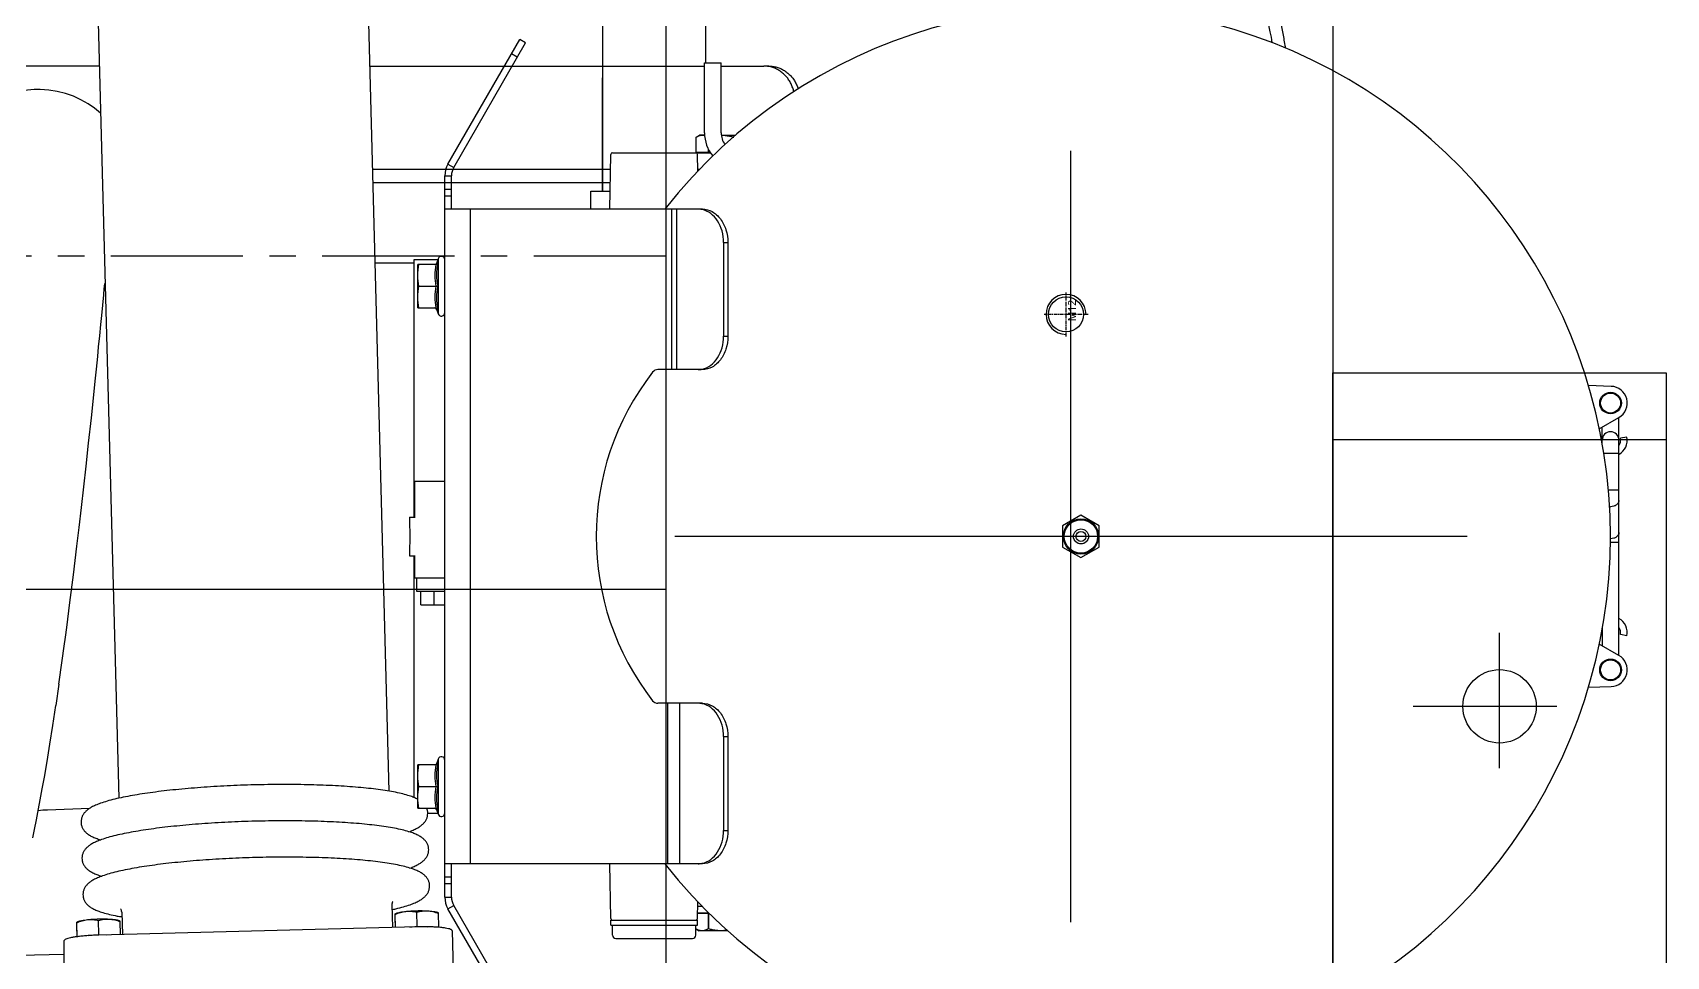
# Model space of a CAD drawing. Header units: millimetres. Extents: x 156850 to 204135, y 56350 to 74150.
# Drawn here: x 175160.2 to 175650, y 61372.1 to 61649 of the extents above; entities that cross this region are included whole.
import ezdxf

# ---------------------------------------------------------------- set-up
doc = ezdxf.new("R2010")
doc.units = ezdxf.units.MM
doc.header["$LTSCALE"] = 150
doc.linetypes.add('X-2F-PLAN$0$CENTER', pattern=[2, 1.25, -0.25, 0.25, -0.25])
doc.layers.add('-----33 Equipment', color=5, linetype='Continuous')
doc.styles.add('X-2F-PLAN$0$ELEC', font='malgun.ttf')

# ---------------------------------------------------------------- blocks, each defined once
blk = doc.blocks.new('X-2F-PLAN$0$screw_m12_l')
at = {"linetype": 'X-2F-PLAN$0$CENTER', "ltscale": 0.006096}
for p, q in [((0, -6.599999999976716), (0, 6.599999999976716)), ((-6.599999999976716, 0), (6.599999999976716, 0))]:
    blk.add_line(p, q, dxfattribs=at)
blk.add_circle((0, 0), 5.25)
blk.add_arc((0, 0), 6, 270, 180)
at = {"style": 'X-2F-PLAN$0$ELEC'}
blk.add_text('M12', height=2.399999999999999, dxfattribs=at).set_placement((-2.040000000037252, -3))
blk = doc.blocks.new('X-2F-PLAN$0$filter_oben')
at = {"color": 0, "linetype": 'Continuous'}
for p, q in [((1860.759052303356, 5650.157674135412), (1873.759052302756, 5650.157674135412)), ((1860.759052302756, 5650.157674135212), (1860.759052302756, 5644.718615456312)), ((1867.259052302756, 5649.888236887312), (1867.259052302756, 5644.718616251712)), ((1873.759052302756, 5644.718616251712), (1873.759052302756, 5650.157674135412)), ((2010.759052303356, 5650.157674135412), (2023.759052302756, 5650.157674135412)), ((2010.759052302756, 5650.157674135212), (2010.759052302756, 5644.718615456312)), ((2017.259052302756, 5649.888236887312), (2017.259052302756, 5644.718616251712)), ((2023.759052302756, 5644.718616251712), (2023.759052302756, 5650.157674135412)), ((1860.430062374356, 5644.591810725412), (1858.991004671556, 5644.068036556212)), ((1875.527099933956, 5644.068036556212), (1858.991004671556, 5644.068036556212)), ((1860.407151369056, 5644.197665987112), (1860.430062374456, 5644.591810725412)), ((1875.527099933956, 5644.068036556212), (1874.088042231056, 5644.591810725412)), ((1874.088042231056, 5644.591810725412), (1874.110953236356, 5644.197665987112)), ((2010.430062374356, 5644.591810725412), (2008.991004671556, 5644.068036556212)), ((2025.527099933956, 5644.068036556212), (2008.991004671556, 5644.068036556212)), ((2010.407151369056, 5644.197665987112), (2010.430062374456, 5644.591810725412)), ((2025.527099933956, 5644.068036556212), (2024.088042231056, 5644.591810725412)), ((2024.088042231056, 5644.591810725412), (2024.110953236356, 5644.197665987112)), ((1793.287909132456, 5619.557674135413), (1830.634696649756, 5641.119851961912)), ((1794.287909132456, 5617.825623327812), (1831.634696649756, 5639.387801154312)), ((1830.634696649756, 5641.119851961912), (1831.634696649756, 5639.387801154312)), ((1834.134696649756, 5642.057674135413), (2050.383407955756, 5642.057674135413)), ((1834.134696649756, 5642.057674135413), (1834.134696649756, 5640.057674135413)), ((1834.134696649756, 5640.057674135413), (1844.134696649756, 5640.057674135413)), ((1838.134696649756, 5640.057674135413), (1838.134696649756, 5642.057674135413)), ((1840.134696649756, 5640.057674135413), (1840.134696649756, 5642.057674135413)), ((1844.134696649756, 5564.837912323312), (1844.134696649756, 5642.057674135413)), ((2040.383407955756, 5564.837912323312), (2040.383407955756, 5642.057674135413)), ((2040.383407955756, 5640.057674135413), (2050.383407955756, 5640.057674135413)), ((2044.383407955756, 5642.057674135413), (2044.383407955756, 5640.057674135413)), ((2046.383407955756, 5642.057674135413), (2046.383407955756, 5640.057674135413)), ((2050.383407955756, 5642.057674135413), (2050.383407955756, 5640.057674135413)), ((2053.883407955756, 5641.119851961912), (2052.883407955756, 5639.387801154312)), ((2052.883407955756, 5639.387801154312), (2090.230195473056, 5617.825623327812)), ((2053.883407955756, 5641.119851961912), (2091.230195473056, 5619.557674135413)), ((2040.383407955756, 5634.447583936212), (1844.134696649756, 5634.447583936212)), ((2085.900068454156, 5620.325623327812), (2086.900068454156, 5622.057674135413)), ((2090.230195473056, 5617.825623327812), (2091.230195473056, 5619.557674135413)), ((1844.134696649756, 5575.212506752012), (1892.259052302756, 5575.212506752012)), ((1892.259052302756, 5564.837912323312), (1892.259052302756, 5578.171081701112)), ((1992.259052302756, 5564.837912323312), (1992.259052302756, 5578.171081701112)), ((1844.134696649756, 5571.562789989812), (1892.259052302756, 5571.562789989812)), ((1992.259052302756, 5573.974594687812), (2040.383407955756, 5573.974594687812)), ((1992.259052302756, 5572.514707983012), (2040.383407955756, 5572.514707983012)), ((1882.259052302756, 5558.463043111512), (1854.134696649756, 5558.463043111512)), ((1854.134696649756, 5558.463043111512), (1854.134696649756, 5557.177467892112)), ((1882.259052302756, 5557.177467892112), (1854.134696649756, 5557.177467892112)), ((1882.259052302756, 5558.463043111512), (1882.259052302756, 5557.177467892112)), ((2030.383407955756, 5558.463043111512), (2002.259052302756, 5558.463043111512)), ((2002.259052302756, 5558.463043111512), (2002.259052302756, 5557.177467892112)), ((2030.383407955756, 5557.177467892112), (2002.259052302756, 5557.177467892112)), ((2030.383407955756, 5558.463043111512), (2030.383407955756, 5557.177467892112)), ((1939.083625822156, 5456.807674135412), (1935.908199341656, 5451.307674135412)), ((1945.434478783256, 5456.807674135412), (1939.083625822156, 5456.807674135412)), ((1948.609905263856, 5451.307674135412), (1945.434478783256, 5456.807674135412)), ((1935.908199341656, 5451.307674135412), (1939.083625822156, 5445.807674135412)), ((1945.434478783256, 5445.807674135412), (1948.609905263856, 5451.307674135412)), ((1939.083625822156, 5445.807674135412), (1945.434478783256, 5445.807674135412)), ((1897.057889460456, 5299.129912817412), (1897.261311588956, 5292.365418182512)), ((1906.589179321656, 5290.015710422812), (1910.008984359256, 5295.938986499912)), ((1974.509120246156, 5295.938986499912), (1977.928925283856, 5290.015710422812)), ((1987.256793016556, 5292.365418182512), (1987.460215144956, 5299.129912817412)), ((1904.333322762056, 5295.015710422812), (1903.923437285656, 5295.015710422812)), ((1914.749811880856, 5295.015710422812), (1909.475930667556, 5295.015710422812)), ((1940.419312612856, 5290.015710422812), (1940.419312612856, 5292.515710422812)), ((1956.098791992656, 5290.015710422812), (1956.098791992656, 5293.201105578012)), ((1967.156669164656, 5290.015710422812), (1967.156669164656, 5294.535980452512)), ((1969.768292724556, 5295.015710422812), (1975.042173937856, 5295.015710422812)), ((1980.184781843456, 5295.015710422812), (1980.594667319856, 5295.015710422812)), ((1904.333322762056, 5290.015710422812), (1903.918301899356, 5290.015710422812)), ((1906.589179321656, 5290.015710422812), (1977.928925283856, 5290.015710422812)), ((1912.466218065856, 5287.596504607712), (1912.824305015856, 5289.564186933712)), ((1972.051886539556, 5287.596504607712), (1971.693799589656, 5289.564186933712)), ((1980.184781843456, 5290.015710422812), (1980.599802706056, 5290.015710422812))]:
    blk.add_line(p, q, dxfattribs=at)
for centre, radius in [((1942.259052302756, 5451.307674135412), 5.3), ((1942.259052302756, 5451.307674135412), 5), ((1942.259052302756, 5451.307674135412), 2.25), ((1942.259052302756, 5451.307674135412), 1.5), ((1902.259052302756, 5292.515710422812), 3.25), ((1902.259052302756, 5292.515710422812), 3), ((1982.259052302756, 5292.515710422812), 3.25), ((1982.259052302756, 5292.515710422812), 3)]:
    blk.add_circle(centre, radius, dxfattribs=at)
for centre, radius, start, end in [((1859.345485807356, 5643.094107640012), 1.0364335046, 109.9999999999981, 270), ((1860.259052302756, 5645.061657035812), 0.5, 289.9999999999981, 0), ((1874.259052302756, 5645.061657035812), 0.5, 180, 250.0000000000019), ((1875.172618798156, 5643.094107640012), 1.0364335046, 270, 70.00000000000185), ((2009.345485807356, 5643.094107640012), 1.0364335046, 109.9999999999981, 270), ((2010.259052302756, 5645.061657035812), 0.5, 289.9999999999981, 0), ((2024.259052302756, 5645.061657035812), 0.5, 180, 250.0000000000019), ((2025.172618798156, 5643.094107640012), 1.0364335046, 270, 70.00000000000185), ((1834.134696649756, 5635.057674135413), 7, 90, 120.0000000000103), ((1834.134696649756, 5635.057674135413), 5, 90, 120.0000000000103), ((2050.383407955756, 5635.057674135413), 7, 59.99999999998969, 90), ((2050.383407955756, 5635.057674135413), 5, 59.99999999998969, 90), ((1894.248698058156, 5578.170139724712), 1.9896459785, 127.943595012084, 179.9728739298995), ((1990.269406548656, 5578.170139725412), 1.9896459771, 0.02712605050709939, 52.05640500760625), ((1942.259052302756, 5451.307674135412), 158.75, 128.1866556739014, 51.81334432609857), ((1850.074673078856, 5566.128205423112), 5.939978302799999, 180.045507685875, 192.2101052190047), ((1886.319075873556, 5566.128205423112), 5.939978302799999, 347.7898947809953, 359.9544923140729), ((1998.199028731856, 5566.128205423112), 5.939978302799999, 180.045507685875, 192.2101052190047), ((2034.443431526556, 5566.128205423112), 5.939978302799999, 347.7898947809953, 359.9544923140729), ((1902.259052302756, 5292.515710422812), 5, 181.7224816592881, 330.0000000000027), ((1954.445964482656, 5292.515797233212), 3.2823404066, 173.5079291943087, 180.001515341709), ((1971.156669164656, 5292.515710422812), 2.5, 270, 90), ((1982.259052302756, 5292.515710422812), 5, 209.9999999999973, 358.2775183407119), ((1913.361435440756, 5292.515710422812), 5, 259.6859501062991, 329.9129187970148), ((1913.361435440756, 5292.515710422812), 3, 259.6859501062991, 303.2532531827076), ((1971.156669164656, 5292.515710422812), 5, 210.0870812029852, 280.314049893701), ((1971.156669164656, 5292.515710422812), 3, 236.7467468172924, 280.314049893701)]:
    blk.add_arc(centre, radius, start, end, dxfattribs=at)
blk.add_ellipse((1942.259052302756, 5516.683382665912), major_axis=(27.7556998188, 75.03080119239999), ratio=1, start_param=-0.3086080941, end_param=1.0172343662, dxfattribs=at)
for points, start_tangent, end_tangent in [([(1860.759052302756, 5649.888236887312), (1864.009052163656, 5650.157674135412)], (0.9882444583384952, 0.1528819497626948), (1.000000000000095, 0)), ([(1864.009052163656, 5650.157674135412), (1867.259052302756, 5649.888236887312)], (0.9999999999999669, 0), (0.9882444583417258, -0.1528819497411266)), ([(1867.259052302756, 5649.888236887312), (1870.509052148756, 5650.157674135412)], (0.988244458339698, 0.1528819497551719), (1.000000000000023, 3.095654305175024e-11)), ([(1870.509052148756, 5650.157674135412), (1873.759052302756, 5649.888236887312)], (1.00000000000004, 3.095654013804929e-11), (0.9882444583405229, -0.1528819497494861)), ([(2010.759052302756, 5649.888236887312), (2014.009052163656, 5650.157674135412)], (0.9882444583384952, 0.1528819497626948), (1.000000000000095, 0)), ([(2014.009052163656, 5650.157674135412), (2017.259052302756, 5649.888236887312)], (0.9999999999999669, 0), (0.9882444583417258, -0.1528819497411266)), ([(2017.259052302756, 5649.888236887312), (2020.509052148756, 5650.157674135412)], (0.988244458339698, 0.1528819497551719), (1.000000000000023, 3.095654305175024e-11)), ([(2020.509052148756, 5650.157674135412), (2023.759052302756, 5649.888236887312)], (1.00000000000004, 3.095654013804929e-11), (0.9882444583405229, -0.1528819497494861)), ([(1860.759052264756, 5644.718616266312), (1860.653609229956, 5644.396250455512), (1860.407151369056, 5644.197665987112)], (-0.005342289824699795, -0.999985729863881), (-0.9237706267255323, -0.3829462484506684)), ([(1867.259052302756, 5644.197665987112), (1863.844537636356, 5644.591713353812), (1860.407151369056, 5644.197665987112)], (-0.9777232703052253, 0.2098980864695319), (-0.9781816766646504, -0.2077513115187503)), ([(1867.259052302756, 5644.718616251712), (1864.009051992456, 5645.061045362312), (1860.759052302756, 5644.718616303612)], (-0.9808460941222389, 0.1947843413753414), (-0.9808460966529301, -0.194784328631658)), ([(1867.259051802556, 5644.718616266312), (1867.259025711856, 5644.547017477812), (1867.259052302756, 5644.197665987112)], (-0.005342476232072542, -0.999985728873584), (-0.06561592260742775, -0.9978449532385611)), ([(1873.759052302756, 5644.718616251712), (1870.509052187356, 5645.061045362312), (1867.259052302756, 5644.718616303612)], (-0.9808461366810023, 0.1947841270685885), (-0.980846053052611, -0.1947845481841798)), ([(1874.110953236356, 5644.197665987112), (1870.673566919756, 5644.591713353812), (1867.259052302756, 5644.197665987112)], (-0.9781816927105245, 0.2077512359671903), (-0.9777232529771891, -0.209898167184893)), ([(1873.759052340356, 5644.718616215512), (1873.864495427056, 5644.396250440812), (1874.110953236356, 5644.197665987112)], (0.005342406895496205, -0.9999857292397978), (0.9237706005810895, -0.3829463115085307)), ([(2010.759052264756, 5644.718616266312), (2010.653609229956, 5644.396250455512), (2010.407151369056, 5644.197665987112)], (-0.005342289824699795, -0.999985729863881), (-0.9237706267255323, -0.3829462484506684)), ([(2017.259052302756, 5644.197665987112), (2013.844537636356, 5644.591713353812), (2010.407151369056, 5644.197665987112)], (-0.9777232703052253, 0.2098980864695319), (-0.9781816766646504, -0.2077513115187503)), ([(2017.259052302756, 5644.718616251712), (2014.009051992456, 5645.061045362312), (2010.759052302756, 5644.718616303612)], (-0.9808460941222389, 0.1947843413753414), (-0.9808460966529301, -0.194784328631658)), ([(2017.259051802556, 5644.718616266312), (2017.259025711856, 5644.547017477812), (2017.259052302756, 5644.197665987112)], (-0.005342476232072542, -0.999985728873584), (-0.06561592260742775, -0.9978449532385611)), ([(2023.759052302756, 5644.718616251712), (2020.509052187356, 5645.061045362312), (2017.259052302756, 5644.718616303612)], (-0.9808461366810023, 0.1947841270685885), (-0.980846053052611, -0.1947845481841798)), ([(2024.110953236356, 5644.197665987112), (2020.673566919756, 5644.591713353812), (2017.259052302756, 5644.197665987112)], (-0.9781816927105245, 0.2077512359671903), (-0.9777232529771891, -0.209898167184893)), ([(2023.759052340356, 5644.718616215512), (2023.864495427056, 5644.396250440812), (2024.110953236356, 5644.197665987112)], (0.005342406895496205, -0.9999857292397978), (0.9237706005810895, -0.3829463115085307)), ([(1854.134696649756, 5557.177467892112), (1850.307861557456, 5557.760586658712), (1847.063632820456, 5559.421163169912), (1844.895904138256, 5561.906386566112), (1844.134696649756, 5564.837912323312)], (-0.9999999999999301, 0), (0, 1.000000000000321)), ([(1844.269065354556, 5564.871916766612), (1845.435637162956, 5562.345227021612), (1847.666999953556, 5560.280980431312), (1850.690030524056, 5558.931874159812), (1854.134696649756, 5558.463043111512)], (0.2113088409524038, -0.9774193438513363), (0.9999999999999851, 0)), ([(1882.259052302756, 5558.463043111512), (1885.703718428456, 5558.931874159812), (1888.726748998956, 5560.280980431312), (1890.958111789556, 5562.345227021612), (1892.124683597856, 5564.871916766612)], (0.9999999999999203, 0), (0.2113088409524017, 0.9774193438513592)), ([(1892.259052302756, 5564.837912323312), (1891.497844814156, 5561.906386566112), (1889.330116132056, 5559.421163169912), (1886.085887394956, 5557.760586658712), (1882.259052302756, 5557.177467892112)], (0, -1.000000000000127), (-1.000000000000047, 0)), ([(2002.259052302756, 5557.177467892112), (1998.432217210456, 5557.760586658712), (1995.187988473456, 5559.421163169912), (1993.020259791256, 5561.906386566112), (1992.259052302756, 5564.837912323312)], (-0.9999999999999902, 0), (0, 1.000000000000321)), ([(1992.393421007556, 5564.871916766612), (1993.559992815956, 5562.345227021612), (1995.791355606556, 5560.280980431312), (1998.814386176956, 5558.931874159812), (2002.259052302756, 5558.463043111512)], (0.2113088409523965, -0.9774193438513029), (0.9999999999999877, 0)), ([(2030.383407955756, 5558.463043111512), (2033.828074081456, 5558.931874159812), (2036.851104651856, 5560.280980431312), (2039.082467442456, 5562.345227021612), (2040.249039250856, 5564.871916766612)], (0.9999999999999203, 0), (0.211308840952411, 0.97741934385137)), ([(2040.383407955756, 5564.837912323312), (2039.622200467156, 5561.906386566112), (2037.454471785056, 5559.421163169912), (2034.210243047956, 5557.760586658712), (2030.383407955756, 5557.177467892112)], (0, -1.000000000000146), (-0.999999999999989, 0)), ([(1943.456339022356, 5290.015718086312), (1942.729953460556, 5290.206017964912), (1942.114152366456, 5290.747947341612), (1941.702685866556, 5291.559007371112), (1941.558197516356, 5292.515710422812)], (-0.9999999999997237, 0), (0, 0.9999999999994051)), ([(1953.061765583156, 5290.015718086312), (1952.335380021356, 5290.206017964912), (1951.719578927256, 5290.747947341612), (1951.308112427456, 5291.559007371112), (1951.163624077256, 5292.515710422812)], (-1.000000000000046, 0), (0, 0.9999999999994051))]:
    blk.add_spline(points, degree=3, dxfattribs=dict(at, start_tangent=start_tangent, end_tangent=end_tangent))
blk = doc.blocks.new('X-2F-PLAN$0$AUDIT_I_260115101451-0')
at = {"color": 0}
for p, q in [((-1061.869220697598, -832.0999999999995), (-1056.500000000001, -832.0999999999995)), ((-1056.500000000001, -832.100081770699), (-1056.500000000001, -837.8992676193434)), ((-1022.500000000001, -835.5999999999995), (-1056.500000000001, -835.5999999999995)), ((-1056.500000000001, -835.5999999999995), (-1022.500000000001, -835.5999999999995))]:
    blk.add_line(p, q, dxfattribs=at)
for points in [[(-782.2705730775006, -829.0649295919993), (-795.5944315339002, -829.422143078199), (-809.3804922319005, -829.8336943609993), (-823.8352517438007, -830.3057501179992), (-839.126434305701, -830.8394039770992), (-854.8799974247013, -831.4104311783994), (-870.3667671147005, -831.982381209199), (-885.1253961571001, -832.5239349709991), (-899.2363133324006, -833.0300779173995), (-912.8349450106007, -833.498208986799), (-926.0518328535009, -833.9245003778988), (-939.0141153768, -834.3102456391989), (-951.8375613959006, -834.6531619099997), (-964.5205543397005, -834.9466572561987), (-976.9819509856006, -835.1884118975995), (-989.1354151849009, -835.3756888756989), (-1000.875716097801, -835.5053327557989), (-1012.085574091101, -835.5781205807989), (-1022.500000000001, -835.5999999999995)], [(-1018.000000000001, -866.5897009873461), (-1011.689883714701, -866.5752592167983), (-1000.291104169601, -866.4988445966001), (-988.477373604901, -866.3691159582986), (-976.2730668965005, -866.1832673273993), (-963.6934844363013, -865.9384508479989), (-950.7408859257011, -865.635391778399), (-937.4167626145008, -865.2785583646992), (-923.6300084015002, -864.8657478803989), (-909.1755764569007, -864.3934354864987), (-893.8839067220006, -863.8623287801993), (-878.1299291140003, -863.2902744368994)]]:
    blk.add_lwpolyline(points, dxfattribs=at)
blk = doc.blocks.new('X-2F-PLAN$0$A$C73FA2420')
at = {"color": 0, "linetype": 'Continuous'}
for p, q in [((1884.733949000714, 458.1204228244023), (1884.733949000714, 523.1500086942106)), ((1618.216868042946, 481.9487159568234), (1618.464644596679, 468.7459202277241)), ((1877.687812503893, 477.7200109789264), (1877.687435129774, 477.7273858474218)), ((1662.162306824001, 461.1214944035746), (1661.726534680231, 473.6414373281295)), ((1699.443751619896, 470.2583810164942), (1693.024126406293, 471.1903032829287)), ((1622.4985875329, 468.7459202277241), (1609.213204667321, 468.7459202277241)), ((1716.453756406205, 467.9261560091982), (1723.98058996757, 466.9538717202959)), ((1623.7391345707, 464.7911641089013), (1626.900392669719, 464.8747580964118)), ((1623.743119972758, 464.7636476234184), (1627.944963824702, 464.8747580964118)), ((1624.089492995292, 461.2734572606278), (1624.409298983519, 458.265224484494)), ((1628.101917482214, 464.8993271671934), (1628.21920378448, 464.7004153251764)), ((2069.682117677759, 463.0110563731869), (1665.249725932488, 452.3165432160022)), ((1740.782929772628, 464.8742909019929), (1746.423900349997, 464.2083665885148)), ((1626.706605833489, 362.8228144128225), (1624.232088151388, 458.2495183154824)), ((1624.409298983519, 458.265224484494), (1624.288982158061, 456.0554715442122)), ((1624.409298983519, 458.265224484494), (1628.635743676452, 458.3769854840939)), ((1816.158068409539, 456.7926255564089), (1816.341975480318, 456.7772223381908)), ((1816.341975480318, 456.7772223381908), (1817.8922035828, 456.6610903781257)), ((1817.8922035828, 456.6610903781257), (1819.603641618625, 456.5291613106965)), ((1624.399938970339, 451.776559760212), (1628.281952373334, 451.879212871776)), ((1631.143690904835, 451.4146682727733), (1624.413937816629, 451.2367116244277)), ((1628.440578068257, 451.8805134914001), (1628.552516689291, 452.0955839197268)), ((2071.823273725458, 382.0393610051251), (1667.390976378229, 371.3448503441759)), ((1825.733948627603, 375.5319556171889), (1825.733948627603, 363.7776102818898)), ((1849.733949000714, 304.9347050003125), (1849.733949000714, 376.1665940018138)), ((1853.733949000714, 304.8648847404984), (1853.733949000714, 376.2723670642008)), ((1884.733949000714, 377.0921082982095), (1884.733949000714, 276.6891862183111)), ((1633.284846952534, 370.4429729047115), (1626.513649905566, 370.2639203427243)), ((1626.536752329557, 369.3730040272931), (1629.37491035182, 369.4480541938101)), ((1626.537468103808, 369.3454010823043), (1630.419481506804, 369.4480541938101)), ((1630.576435164316, 369.4726232644753), (1630.693721466465, 369.2737114225165)), ((1626.648897270905, 365.0482735221158), (1626.883816665504, 362.8385205817758)), ((1626.883816665504, 362.8385205817758), (1626.721241605119, 359.8526479366119)), ((1626.883816665504, 362.8385205817758), (1631.110261358554, 362.9502815813757)), ((1665.455373559264, 363.7776102818898), (1737.933948627557, 363.7776102818898)), ((1727.233948627603, 362.9776102819014), (1731.233948627603, 362.9776102819014)), ((1727.233948627603, 354.5416226133821), (1727.233948627603, 362.977468545083)), ((1731.233948627603, 363.5776102818782), (1737.933948627557, 363.5776102818782)), ((1731.233948627603, 354.5416226133821), (1731.233948627603, 363.5775123416097)), ((1737.933948627557, 365.1252685281797), (1737.933948627557, 363.4274894950213)), ((1749.533948627533, 365.1252685281797), (1749.533948627533, 363.4274894950213)), ((1749.533948627533, 363.7776102818898), (1826.733919348684, 363.7776102818898)), ((1749.533948627533, 363.5776102818782), (1760.233948627603, 363.5776102818782)), ((1760.233948627603, 354.5416226133821), (1760.233948627603, 363.5776102818782)), ((1826.733948627603, 363.7776102818898), (1826.733948627603, 356.551985034137)), ((1660.733948627603, 359.6718870421173), (1660.733948627603, 356.6472082402906)), ((1723.233948627603, 361.7776102818898), (1727.233948627603, 361.7776102818898)), ((1723.233948627603, 361.7776102818898), (1723.233948627603, 354.5416226133821)), ((1723.233948627603, 357.7776102818898), (1727.233948627603, 357.7776102818898)), ((1626.558525602333, 356.3415016088984), (1630.756470055319, 356.452508969116)), ((1630.915095750242, 356.4538095886819), (1631.027034371276, 356.6688800170086)), ((1826.733948627603, 354.5447154712165), (1826.733948627603, 354.5416226133821)), ((1625.522845538799, 352.3264835317968), (1613.643700795597, 352.01236015209)), ((1624.233949000714, 304.2775391364121), (1627.233949000714, 304.2775391364121)), ((1627.233949000714, 304.7275252362015), (1627.233949000714, 278.8275252361782)), ((1627.233949000714, 304.7275252362015), (1628.733949000714, 304.7275252362015)), ((1628.733949000714, 304.7275252362015), (1628.733949000714, 278.8275252361782)), ((1629.225222797482, 304.7861846319283), (1645.616016997024, 305.072287008923)), ((1841.864728303044, 305.0720627584378), (1858.24267520383, 304.7861846319283)), ((1858.733949000714, 304.2862607853021), (1858.733949000714, 279.268958047498)), ((1623.233949000714, 303.2775391364121), (1623.233949000714, 280.2775391364121)), ((1624.233949000714, 279.2775391364121), (1627.233949000714, 279.2775391364121)), ((1626.111299269833, 279.2776102818898), (1625.533949000644, 278.2776102818898)), ((1858.733949000714, 279.268958047498), (1858.733949000714, 274.8905839354848)), ((1625.533949000644, 269.7744402929675), (1625.533949000644, 278.2776102818898)), ((1626.111299269833, 275.5192676685983), (1626.111299269833, 275.549292276788)), ((1630.683949000668, 275.549292276788), (1626.111299269833, 275.549292276788)), ((1630.683949000668, 275.5192676685983), (1626.111299269833, 275.5192676685983)), ((1627.233949000714, 278.8275252361782), (1628.733949000714, 278.8275252361782)), ((1629.225222797482, 278.7690341998823), (1634.171842253418, 278.6826906361384)), ((1630.683949000668, 275.252052148513), (1630.683949000668, 278.7435720392969)), ((1630.833949000691, 277.5926102818921), (1630.683949000668, 277.7426102819154)), ((1630.833949000691, 275.4040032983758), (1630.833949000691, 278.7409537796048)), ((1632.833949000691, 277.3916734177619), (1632.833949000691, 278.7060436496977)), ((1853.296398144099, 278.6826966126682), (1858.24267520383, 278.7690341998823)), ((1853.733949000714, 278.2637996971607), (1853.733949000714, 278.6903340913123)), ((1858.733949000714, 277.5041862183134), (1858.883949000621, 277.6541862182785)), ((1858.883949000621, 274.9963072718238), (1858.883949000621, 279.1891660901019)), ((1858.883949000621, 279.1891660901019), (1863.456598731456, 279.1891660901019)), ((1858.883949000621, 275.4608682133257), (1859.729631101363, 275.4608682133257)), ((1858.883949000621, 275.4308436050778), (1859.672846761416, 275.4308436050778)), ((1863.456598731456, 279.1891862183111), (1864.033949000644, 278.1891862183111)), ((1864.033949000644, 276.6598278200836), (1864.033949000644, 278.1891862183111)), ((1864.733949000714, 276.6891862183111), (1885.733949000714, 276.6891862183111)), ((1885.733949000714, 276.6891862183111), (1885.733949000714, 271.6891862183111)), ((1864.033949000644, 271.6431576028117), (1864.033949000644, 267.3847396839992)), ((1864.733949000714, 271.6891862183111), (1885.733949000714, 271.6891862183111)), ((1884.733949000714, 271.6891862183111), (1884.733949000714, 258.8781637576176)), ((1863.456598731456, 267.9475288316025), (1863.456598731456, 267.9175042234128)), ((1884.733949000714, 257.346140142181), (1884.733949000714, 258.8781637576176))]:
    blk.add_line(p, q, dxfattribs=at)
at = {"color": 0, "linetype": 'X-2F-PLAN$0$CENTER', "ltscale": 4}
for p, q in [((1743.733949001413, 48.0340805046726), (1743.733949001413, 285.5809052909026)), ((1628.0834790878, 166.8074928977876), (1859.384418915026, 166.8074928977876))]:
    blk.add_line(p, q, dxfattribs=at)
at = {"color": 0, "linetype": 'Continuous'}
for points in [[(1877.687435129774, 477.7273858474218), (1877.516118050553, 479.6916406520177), (1877.055791621329, 482.3388324566185), (1876.330984097556, 484.9494652184076), (1875.355101975845, 487.4658562369295), (1874.143103973824, 489.857393496728), (1872.70642720873, 492.1116152682807), (1871.060288732988, 494.2053856807179), (1869.223014671123, 496.1207564264769), (1867.214606957394, 497.8386647754232), (1865.057013824349, 499.3448641623836)], [(1653.413454176974, 478.1264624078176), (1655.857058653492, 477.6036256080843), (1658.797554484219, 476.9976426631911), (1662.057311016484, 476.3587904688902)], [(1662.057488895836, 476.3587565707276), (1664.787602499826, 475.8430426756968), (1668.035281643737, 475.245736170793), (1671.600432150415, 474.6165298636188)], [(1870.625794676831, 457.747357152286), (1870.676862051943, 457.8016379468027), (1872.095503478078, 459.5529496207018), (1873.437832038384, 461.5097314352752), (1874.650327210082, 463.6435973098851), (1875.692419878789, 465.9223491234006), (1876.533534733346, 468.3043861154001), (1877.157501617912, 470.7651697241818), (1877.555585380527, 473.2873931141803), (1877.719057141803, 475.8327901380835), (1877.687812503893, 477.7200109789264)], [(1671.60060372937, 474.6165003087954), (1676.237891749828, 473.8286964760046), (1681.426348243607, 472.975684602221), (1687.068048257846, 472.0856240941212), (1693.022120634327, 471.1904965052963)], [(1699.443751619896, 470.2583810164942), (1706.550487603876, 469.2552643176168), (1710.816425620927, 468.6721915868111)], [(1710.816406994592, 468.6720553099876), (1713.573345627636, 468.3036366769229), (1716.453756406205, 467.9261560091982)], [(1723.98058996757, 466.9538717202959), (1732.22739213286, 465.9109780581202), (1740.782929772628, 464.8742909019929)], [(1746.423900349997, 464.2083665885148), (1752.42922273383, 463.5029072529869), (1758.631724675535, 462.788242404582), (1764.814475680003, 462.1006721499143)], [(1764.814402716467, 462.1006800833857), (1771.676566919079, 461.3502452924731), (1779.274863312254, 460.523869034776), (1787.16708001832, 459.7007856809068)], [(1787.166753297905, 459.7008186226012), (1790.322017060942, 459.3778118594782), (1793.929311682936, 459.0038842685171), (1797.637103589601, 458.6301221650792)], [(1797.636567383888, 458.6301746749086), (1800.553349892842, 458.3391327197314), (1803.882453347207, 458.0009931190871), (1807.298417472746, 457.6638921269914)], [(1807.297661918798, 457.6639643585077), (1809.976175172138, 457.4019900038256), (1813.026242210413, 457.0967024972197), (1816.157976076705, 456.7926874657278)]]:
    blk.add_lwpolyline(points, dxfattribs=at)
for centre, radius, start, end in [((1637.741059176624, 472.8065931252786), 24, 1.993445922701616, 8.81042165131509), ((1624.233949000714, 303.2775391364121), 1, 90, 180), ((1629.233949000714, 304.2862607843126), 0.5, 91.00000000152195, 165.1669394927105), ((1858.233949000714, 304.2862607843126), 0.5, 0, 88.99999999847805), ((1624.233949000714, 280.2775391364121), 1, 180, 270), ((1629.233949000714, 279.268958047498), 0.5, 180, 268.999999998478), ((1858.233949000714, 279.268958047498), 0.5, 271.0000000015219, 0), ((1864.733949000714, 265.6891862183111), 11, 90, 129.1357179388633), ((1864.733949000714, 265.6891862183111), 6, 90, 125.7637250194681)]:
    blk.add_arc(centre, radius, start, end, dxfattribs=at)
for points, start_tangent, end_tangent in [([(1624.232088151388, 458.2495183154824), (1624.171518096118, 459.8915173335117), (1624.07645698858, 461.4930848862277), (1623.949245548574, 463.0147850650828), (1623.793016143842, 464.4191485616029), (1623.611615661182, 465.6715952857048), (1623.409510782221, 466.7412858423195), (1623.191677999916, 467.6018808998051), (1622.963481080136, 468.2321897518123), (1622.730538988719, 468.6166921023978), (1622.4985875329, 468.7459202277241)], (-0.02592236807018551, 0.9996639589549927), (-1.000000000000468, 0)), ([(1626.900392669719, 464.8747580964118), (1627.28171209991, 464.8812943825033), (1627.59328199958, 464.8860665322863), (1627.831806678907, 464.8889712058008), (1627.997387888026, 464.8899552961229)], (0.9998419237157582, 0.0177799769053062), (1.000000000001752, 0)), ([(1628.089325723355, 464.8885172518203), (1627.944963824702, 464.8747580964118)], (-0.0769432845438109, -0.9970354712666664), (-0.9986740542325956, -0.05147944640733887)), ([(1627.944963824702, 464.8747580964118), (1628.280851373216, 464.0468871102203), (1628.548017508117, 463.236134503386), (1628.742959156283, 462.4385881095077), (1628.865063391277, 461.6410689898767)], (0.4029244179984098, -0.9152332562687824), (0.105714545611343, -0.9943965179172982)), ([(1627.997387888026, 464.8899552961229), (1628.088538783835, 464.8889712058008), (1628.089325723355, 464.8885172518203)], (1.000000000003461, 0), (-0.0769432825468443, -0.9970354713771151)), ([(1628.221491551842, 464.7017900933861), (1628.316949361702, 464.4980916591012), (1628.472274418338, 464.0194188341266), (1628.618289901526, 463.369765286101), (1628.750559204491, 462.5688704095082), (1628.865063391277, 461.6410689898767)], (0.5210760822014667, -0.8535102322508408), (0.1057145456351262, -0.9943965179148504)), ([(1628.865063391277, 461.6410689898767), (1628.912737313192, 460.8415816897759), (1628.887987976428, 460.038225948927), (1628.794219128205, 459.2179290425265), (1628.635743676452, 458.3769854840939)], (0.1057145456294811, -0.9943965179154582), (-0.2165773816343082, -0.9762654545585215)), ([(1628.865063391277, 461.6410689898767), (1628.958323310246, 460.614551803912), (1629.027505305945, 459.5205090568052), (1629.07050731848, 458.392182683805), (1629.086022753385, 457.2638563106884), (1629.073580181925, 456.1698135635816), (1629.033557665534, 455.1432963776169)], (0.1057145456254032, -0.9943965179158851), (-0.05436756000731744, -0.9985209904747708)), ([(1647.477350760018, 411.150560908718), (1647.348662727745, 415.2143462722888), (1647.174166770419, 419.2519031559932), (1646.954916835879, 423.2374039181741), (1646.692199076526, 427.1453965193941), (1646.387498738826, 430.951138516597), (1646.042444766499, 434.6309426167281), (1645.658754773089, 438.1622679419233), (1645.238168004202, 441.5237818309106), (1644.782152731321, 444.6967350189807), (1644.291673049564, 447.6647412870079), (1643.76664459554, 450.4145052811946), (1643.204879231169, 452.9368706888054), (1642.596958459821, 455.2384555928293), (1641.970284606679, 457.1970129184774), (1641.374973405269, 458.7083452157094), (1640.798722244566, 459.8816747068777), (1640.212597771315, 460.8197153431247), (1639.581553342869, 461.5884925720748), (1638.876393165323, 462.2114360801061), (1638.10893288895, 462.6683452522848), (1637.277722330415, 462.9551069603767), (1636.423832262517, 463.0558463790221), (1635.55954981572, 462.9681068646023), (1634.707921390189, 462.6841951049864), (1633.920505513786, 462.2160271853209), (1633.205517265131, 461.5695298843784), (1632.584298930131, 460.775619999913), (1632.027388671646, 459.8159442836186), (1631.499845145852, 458.6258635490085), (1630.974925525021, 457.1009990752209), (1630.443992516492, 455.1292702070787), (1629.951470594155, 452.8154365741066), (1629.694417402963, 451.3784456602298)], (-0.02592236807285165, 0.9996639589549736), (-0.1658965130383555, -0.986143167578478)), ([(1658.366566774668, 411.4385073400917), (1658.237878742511, 415.5022927037207), (1658.063382784952, 419.5398495874251), (1657.844132850529, 423.525350349606), (1657.581415091292, 427.433342950826), (1657.276714753592, 431.2390849480289), (1656.931660781032, 434.9188890481018), (1656.547970787738, 438.4502143732971), (1656.127384018851, 441.8117282622843), (1655.671368745971, 444.9846814504126), (1655.18088906433, 447.9526877183816), (1654.655860610306, 450.7024517126265), (1654.094095245819, 453.2248171201791), (1653.48617447447, 455.5264020240866), (1652.859500621329, 457.4849593499093), (1652.264189419919, 458.9962916470831), (1651.687938259216, 460.1696211383096), (1651.101813785965, 461.1076617744984), (1650.470769357518, 461.8764390035067), (1649.765609179973, 462.4993825114798), (1648.998148903716, 462.9562916837167), (1648.166938345064, 463.2430533918086), (1647.313048277167, 463.3437928103958), (1646.44876583037, 463.256053295976), (1645.597137404839, 462.9721415364183), (1644.809721528436, 462.5039736166946), (1644.094733279897, 461.8574763158103), (1643.473514944897, 461.0635664312867), (1642.916604686412, 460.1038907149923), (1642.389061160618, 458.9138099803822), (1641.876937246998, 457.4307656091987)], (-0.02592236807283975, 0.9996639589549547), (-0.293359705792936, -0.9560021354667588)), ([(1669.255782789318, 411.7264537715237), (1669.127094757045, 415.7902391350945), (1668.952598799719, 419.8277960186824), (1668.733348865295, 423.8132967809797), (1668.470631105942, 427.7212893821998), (1668.165930768126, 431.5270313794026), (1667.820876795799, 435.2068354794756), (1667.437186802505, 438.738160804729), (1667.016600033618, 442.0996746937162), (1666.56058476062, 445.2726278817863), (1666.070105078863, 448.2406341498136), (1665.54507662484, 450.9903981440002), (1664.983311260468, 453.512763551611), (1664.37539048912, 455.8143484555185), (1663.748716636095, 457.772905781283), (1663.153405434568, 459.2842380783986), (1662.577154273866, 460.4575675696833), (1661.991029800614, 461.3956082058721), (1661.359985372284, 462.1643854348804), (1660.654825194622, 462.7873289429117), (1659.887364918366, 463.244238114974), (1659.056154359714, 463.5309998231824), (1658.202264291816, 463.6317392418277), (1657.337981845019, 463.5439997274079), (1656.486353419605, 463.2600879677921), (1655.698937543202, 462.7919200481265), (1654.983949294547, 462.1454227471258), (1654.362730959547, 461.3515128626022), (1653.805820701062, 460.3918371464242), (1653.278277175268, 459.2017564116977), (1652.766153261648, 457.7187120406306)], (-0.02592236807285165, 0.9996639589549736), (-0.2933597057943819, -0.9560021354664219)), ([(1628.635743676452, 458.3769854840939), (1628.837493294966, 457.5491144977859), (1628.973557021818, 456.7383618911263), (1629.039819483063, 455.9408154971898), (1629.033557665534, 455.1432963776169)], (0.2679038191079038, -0.9634456620420442), (-0.05436756001220989, -0.998520990474619)), ([(1629.033557665534, 455.1432963776169), (1628.952865534928, 454.3438090775162), (1628.799437011359, 453.5404533364926), (1628.574565755087, 452.7201564302086), (1628.281952373334, 451.879212871776)], (-0.05436756001349517, -0.9985209904745818), (-0.3562055329050631, -0.9344076296392096)), ([(1628.281952373334, 451.879212871776), (1628.395937512862, 451.8848251510062)], (0.9986740542372589, 0.05147944633085566), (-0.1271359616659113, 0.9918852994432633)), ([(1629.033557665534, 455.1432963776169), (1628.967487500049, 454.2189774544095), (1628.876607496524, 453.4158105544047), (1628.764115062309, 452.7649465334835), (1628.633385371533, 452.2856299966807), (1628.555507285055, 452.0940346351126)], (-0.05436756002291921, -0.998520990473946), (-0.4723750110287271, -0.8813976678860567)), ([(1631.143690904835, 451.4146682727733), (1631.657564124092, 451.5113548227237), (1631.955756914336, 451.6618999495986), (1632.065682758694, 451.7519519795896)], (0.9996505600991694, 0.02643402528946318), (0.8208144016589498, 0.5711949912496073)), ([(1631.835690786713, 370.4025339697255), (1632.112874640967, 369.2087169201113), (1632.720795412315, 366.9071320162038), (1633.347469265456, 364.9485746904975), (1633.942780466867, 363.4372423933237), (1634.519031627569, 362.2639129019808), (1635.105156100821, 361.325872265792), (1635.736200529267, 360.5570950369001), (1636.441360706813, 359.9341515288106), (1637.208820983185, 359.4772423566901), (1638.040031541721, 359.1904806484818), (1638.893921609619, 359.0897412298946), (1639.758204056416, 359.1774807443144), (1640.609832481947, 359.4613925039303), (1641.397248358349, 359.9295604235958), (1642.112236607005, 360.5760577245965), (1642.733454942005, 361.3699676091201), (1643.29036520049, 362.3296433252981), (1643.817908726283, 363.5197240600246), (1644.342828347115, 365.0445885336958), (1644.873761355644, 367.0163174018962), (1645.366283277981, 369.3301510348101), (1645.799442376709, 371.8609290475142), (1646.183182086097, 374.616790813976), (1646.520565384766, 377.5894573114929), (1646.812559978454, 380.7660768104251), (1647.059158496442, 384.1305284100818), (1647.25992817618, 387.6642265705159), (1647.414275583345, 391.3459347548196), (1647.521678874618, 395.1531730088172), (1647.581756972941, 399.0622972805286), (1647.594322620658, 403.048591679486), (1647.559421824291, 407.0866179370787), (1647.477350760018, 411.150560908718)], (0.2178056119694272, -0.975992169740464), (-0.02592236807256541, 0.9996639589549623)), ([(1644.321688860655, 365.0006906536873), (1644.831996481516, 363.7251888246974), (1645.408247642219, 362.5518593334127), (1645.994372115587, 361.6138186972239), (1646.625416543917, 360.8450414682738), (1647.330576721579, 360.2220979601843), (1648.098036997719, 359.765188788122), (1648.929247556487, 359.4784270799137), (1649.783137624268, 359.3776876613265), (1650.647420071182, 359.4654271756881), (1651.499048496713, 359.749338935304), (1652.286464373115, 360.2175068550278), (1653.001452621655, 360.8640041560284), (1653.622670956538, 361.6579140404938), (1654.179581215139, 362.61758975673), (1654.707124740817, 363.8076704913983), (1655.232044361765, 365.3325349651277), (1655.762977370294, 367.3042638333282), (1656.255499292514, 369.6180974661838), (1656.688658391358, 372.1488754788879), (1657.07239810063, 374.9047372454079), (1657.409781399416, 377.8774037429248), (1657.701775993221, 381.0540232417989), (1657.948374511208, 384.4184748415137), (1658.149144190829, 387.9521730018896), (1658.303491597995, 391.6338811860769), (1658.410894889268, 395.4411194400745), (1658.47097298759, 399.3502437119023), (1658.483538635424, 403.3365381109179), (1658.448637838825, 407.3745643685106), (1658.366566774668, 411.4385073400917)], (0.3434564374714497, -0.9391686086957761), (-0.02592236807311934, 0.9996639589549592)), ([(1629.37491035182, 369.4480541938101), (1629.756229782011, 369.4545904797851), (1630.067799681681, 369.4593626296846), (1630.306324361009, 369.462267303199), (1630.471905570012, 369.4632513935212)], (0.9998419237174119, 0.01777997690539922), (1.000000000000366, 0)), ([(1630.56384340534, 369.4618133491022), (1630.419481506804, 369.4480541938101)], (-0.07694328454060458, -0.9970354712668449), (-0.9986740542318565, -0.05147944640771419)), ([(1630.419481506804, 369.4480541938101), (1630.755369055318, 368.6201832075021), (1631.022535190219, 367.809430600726), (1631.217476838385, 367.011884206906), (1631.339581073378, 366.2143650872749)], (0.4029244179986229, -0.9152332562687896), (0.105714545611343, -0.9943965179172982)), ([(1630.471905570012, 369.4632513935212), (1630.56305646582, 369.462267303199), (1630.56384340534, 369.4618133491022)], (1.000000000003461, 0), (-0.07694328212514277, -0.9970354713574585)), ([(1630.696009233943, 369.2750861907261), (1630.791467043688, 369.0713877564995), (1630.94679210044, 368.5927149314084), (1631.092807583627, 367.9430613833829), (1631.225076886476, 367.1421665069065), (1631.339581073378, 366.2143650872749)], (0.5210760822014667, -0.8535102322508776), (0.105714545634973, -0.9943965179148233)), ([(1634.213954423903, 370.1783012864762), (1634.208793906961, 370.1783545080107), (1634.105960975052, 370.2407429916784), (1633.80091837456, 370.3742495985935), (1633.284846952534, 370.4429729047115)], (-0.8885531107553772, -0.4587737669758652), (-0.9996505600977205, -0.02643402532770197)), ([(1626.562574836891, 356.3377643349813), (1626.587504201336, 356.653184166702), (1626.670900276047, 358.0575476632221), (1626.719193051918, 359.5792478421936), (1626.731193400454, 361.1808153947932), (1626.706605833489, 362.8228144128225)], (0.08291416990889765, 0.996556692029016), (-0.02592236807598088, 0.9996639589548538)), ([(1631.339581073378, 366.2143650872749), (1631.387254995177, 365.4148777871742), (1631.362505658413, 364.6115220462088), (1631.268736810191, 363.7912251398084), (1631.110261358554, 362.9502815813757)], (0.1057145456295441, -0.9943965179155451), (-0.2165773816341847, -0.9762654545586059)), ([(1631.110261358554, 362.9502815813757), (1631.312010976952, 362.1224105951842), (1631.44807470392, 361.3116579884081), (1631.514337165165, 360.5141115945298), (1631.508075347636, 359.7165924748988)], (0.2679038191073016, -0.9634456620419913), (-0.05436756001251845, -0.9985209904746578)), ([(1631.339581073378, 366.2143650872749), (1631.432840992231, 365.1878479013103), (1631.502022988047, 364.093805154087), (1631.545025000465, 362.9654787810869), (1631.56054043537, 361.8371524080867), (1631.548097864026, 360.7431096609216), (1631.508075347636, 359.7165924748988)], (0.1057145456258217, -0.994396517915789), (-0.05436756000755921, -0.9985209904748417)), ([(1749.533948627533, 365.1252685281797), (1745.669036564068, 365.0829093529028), (1741.798860622221, 365.0829093533102), (1737.933948627557, 365.1252685281797)], (-0.9998646520330033, -0.01645228296521137), (-0.9998646520331511, 0.01645228296520274)), ([(1631.508075347636, 359.7165924748988), (1631.427383217029, 358.9171051747981), (1631.273954693344, 358.1137494338909), (1631.049083437072, 357.2934525274904), (1630.756470055319, 356.452508969116)], (-0.05436756001349517, -0.9985209904745818), (-0.3562055329048394, -0.9344076296390621)), ([(1631.508075347636, 359.7165924748988), (1631.442005182034, 358.7922735516913), (1631.351125178626, 357.9891066516866), (1631.238632744411, 357.3382426308235), (1631.107903053518, 356.8589260940789), (1631.030024967156, 356.6673307325109)], (-0.05436756002316834, -0.9985209904740195), (-0.4723750110035198, -0.881397667899721)), ([(1625.522887708154, 352.3264924794203), (1625.742720737471, 352.4556406259071), (1625.955721704988, 352.8401429764926), (1626.151229443727, 353.4704518284998), (1626.324429903994, 354.3310468859854), (1626.471058315947, 355.4007374426001), (1626.562574836891, 356.3377643349813)], (0.9995649899792844, 0.02949289418603013), (0.08291416989718647, 0.9965566920302067)), ([(1630.756470055319, 356.452508969116), (1630.870455194963, 356.4581212484045)], (0.9986740542347183, 0.0514794463309081), (-0.1271359616646851, 0.9918852994433269)), ([(1625.656633199425, 278.2388886502013), (1625.795438013156, 278.6389229543856), (1626.111299269833, 279.2775901536224)], (0.2738083956779506, 0.961784259829833), (0.4984901390750542, 0.8668953692603907)), ([(1625.533948997618, 271.777610336314), (1625.600957227522, 273.0114140763762), (1625.795669151819, 274.247135762882), (1626.111299269833, 275.5192676685983)], (9.638182893516183e-09, 1.00000000000004), (0.2767803951525683, 0.9609331989578055)), ([(1625.536449048668, 277.4134412152926), (1625.602701770957, 278.0226486644824), (1625.656633199425, 278.2388886502013)], (0, 0.9999999999999284), (0.2738083957216623, 0.9617842598177659)), ([(1626.111299269833, 275.549292276788), (1625.795412790962, 276.1880213320837), (1625.602659238502, 276.8044335455052), (1625.536449048668, 277.4134412152926)], (-0.498490139044226, 0.8668953692781463), (0, 1.000000000000125)), ([(1863.456598731456, 279.1891660901019), (1863.772485209745, 278.5504370363196), (1863.911263161455, 278.1504694786272)], (0.4984901390623602, -0.8668953692673501), (0.2738097346029714, -0.9617838786532815)), ([(1863.911263161455, 278.1504694786272), (1863.965238762321, 277.9340248240042), (1864.031448952621, 277.3250171556138)], (0.2738097345793296, -0.9617838786593685), (1.3172611045427e-09, -1.000000000000091)), ([(1864.031448952621, 277.3250171556138), (1863.965196230914, 276.7158097050269), (1863.951585428324, 276.6549821370863)], (1.333521132688789e-09, -0.9999999999999424), (-0.227762022340759, -0.9737168280246132)), ([(1864.033852293622, 271.6428295875085), (1863.966940773767, 270.4553824238246), (1863.77222884947, 269.2196607373189), (1863.456598731456, 267.9475288316025)], (-0.004170276975314493, -0.9999913043571714), (-0.2767803951525683, -0.9609331989578055)), ([(1884.600737407571, 257.3754100237275), (1884.64846718614, 257.6729216700769), (1884.733949000714, 258.8781637576176)], (0.1757263592526214, 0.984439051776942), (0, 0.9999999999999503))]:
    blk.add_spline(points, degree=3, dxfattribs=dict(at, start_tangent=start_tangent, end_tangent=end_tangent))
for points, knots in [([(1664.925634318846, 362.6325453019235), (1664.974712187657, 362.7228260939592), (1665.223857414559, 363.1985817785608), (1665.65311252221, 364.1849761484191), (1666.182432719739, 365.7516419794993), (1666.695701219258, 367.692909550271), (1667.17307301145, 369.9692357782042), (1667.602233413025, 372.5055783597636), (1667.98222262878, 375.260435062286), (1668.316525046132, 378.2300061321002), (1668.605991138727, 381.4021087493747), (1668.850526447059, 384.7610135763534), (1669.049619121244, 388.2881449607085), (1669.202649599523, 391.9627797857975), (1669.30905571382, 395.7624936908833), (1669.368429233786, 399.6636933162808), (1669.380565483705, 403.6417961709667), (1669.345497637987, 407.671484100807), (1669.290905624512, 410.3719852158683), (1669.255782789318, 411.7264537715237)], [13.81089088850807, 13.81089088850807, 13.81089088850807, 13.81089088850807, 14.11895910484969, 15.42072495427071, 17.03340975656655, 19.07537072318908, 21.44104270482263, 24.00862213970621, 26.79107254187861, 29.78282346661672, 32.97283479630495, 36.34631154823393, 39.8857085522999, 43.57065065176643, 47.37940354342062, 51.28898944863868, 55.27530365228773, 59.31348073154903, 63.37825232857517, 63.37825232857517, 63.37825232857517, 63.37825232857517]), ([(1655.210904875421, 365.2886370850028), (1655.368184707593, 364.8585613458417), (1655.697190499515, 364.0269897549297), (1656.247198121506, 362.8889316393761), (1656.843496185378, 361.919237629394), (1657.483194383094, 361.1282087748987), (1658.189606272732, 360.4962913419004), (1658.969896258903, 360.0273874658742), (1659.805014470709, 359.7371177537716), (1660.675026432145, 359.6337552996119), (1661.499185841996, 359.7177584478632), (1662.012998474995, 359.878719099157), (1662.240372650092, 359.9727453048108)], [0, 0, 0, 0, 1.373797213374442, 2.6809955515629, 3.787097777111125, 4.781700963471664, 5.722609827481764, 6.615784651967426, 7.495070310906925, 8.354882312753206, 9.223606877982743, 9.960258302343883, 9.960258302343883, 9.960258302343883, 9.960258302343883]), ([(1625.681282307138, 269.9385466778185), (1625.649239053368, 270.1423705620691), (1625.56796216371, 270.7526995039661), (1625.533948997618, 271.3685261849896), (1625.533948997618, 271.777610336314)], [1.951278149842506, 1.951278149842506, 1.951278149842506, 1.951278149842506, 2.570044274839778, 3.797296728736228, 3.797296728736228, 3.797296728736228, 3.797296728736228]), ([(1877.105042861192, 249.9041280855308), (1877.177966563031, 249.9205697017605), (1877.671286520432, 250.0372457990306), (1878.567777084885, 250.3179865217535), (1879.742996073212, 250.8526329807355), (1880.833857958438, 251.5250573898666), (1881.820441793767, 252.3231413350441), (1882.68606497813, 253.2337479956914), (1883.416114904685, 254.2416063491837), (1883.997129895841, 255.328407315712), (1884.385236804141, 256.3830573272426), (1884.54725216818, 257.0757796292892), (1884.600737407571, 257.3754100237275)], [2.389095223767213, 2.389095223767213, 2.389095223767213, 2.389095223767213, 2.613232711904002, 3.908946852368117, 5.200247474857897, 6.476592545357128, 7.743099616879029, 8.99658020401593, 10.23483325469061, 11.46533970468361, 12.68208953737335, 13.59518942066085, 13.59518942066085, 13.59518942066085, 13.59518942066085]), ([(1884.733949000714, 257.346140142181), (1884.733949000714, 256.9433835807722), (1884.676553934696, 256.1348504070775), (1884.419962847373, 254.9454123124597), (1883.997132491786, 253.7963871411048), (1883.416114201187, 252.7095818013768), (1882.686065169633, 251.7017246340984), (1881.820441741496, 250.7911176505149), (1880.833857972641, 249.993033793231), (1879.74299606937, 249.3206093603512), (1878.762580056791, 248.8745852997527), (1878.14887815062, 248.661619233957), (1877.940258414019, 248.5963863111101)], [0, 0, 0, 0, 1.208269684338293, 2.422121749880819, 3.638871582570557, 4.869378032652621, 6.107631083326564, 7.361111670464124, 8.627618741986026, 9.903963812432233, 11.19526443492239, 11.85059241422647, 11.85059241422647, 11.85059241422647, 11.85059241422647]), ([(1891.750621361425, 106.4255517267156), (1892.852104597958, 106.6068043438136), (1895.266166501329, 107.0458222426823), (1898.914888544125, 107.859988371958), (1902.625567213167, 108.8742224189918), (1906.109845270868, 110.0226744906395), (1909.340790514834, 111.2964212061488), (1912.2935673428, 112.6856617808808), (1914.945663239458, 114.1799277162645), (1917.276970654726, 115.76818434702), (1919.270022681099, 117.4395812238217), (1920.909015967161, 119.182321194734), (1921.789847990032, 120.4326402600273), (1922.15702221985, 121.062639744021)], [18.21844991455213, 18.21844991455213, 18.21844991455213, 18.21844991455213, 21.56708086929136, 25.57779070687927, 29.42994775938382, 33.10279068487872, 36.57842788608163, 39.84249271266394, 42.88496665691379, 45.7012451436953, 48.29353583201693, 50.67266255907266, 52.86022887432135, 52.86022887432135, 52.86022887432135, 52.86022887432135]), ([(1922.15702221985, 117.4374085958116), (1921.789847990032, 116.807409111876), (1920.909015967045, 115.557090046641), (1919.270022681216, 113.8143500756123), (1917.276970654726, 112.142953198927), (1914.945663239574, 110.5546965680551), (1912.293567342684, 109.0604306327878), (1909.340790514834, 107.6711900580558), (1906.109845270868, 106.3974433424301), (1902.625567213167, 105.2489912707824), (1898.914888544008, 104.234757223865), (1895.006610609242, 103.3626744833891), (1892.072573957499, 102.8421055144281), (1890.449156891904, 102.594571196998), (1890.191965720267, 102.5563544961042)], [0, 0, 0, 0, 2.187566315166555, 4.566693042295546, 7.158983730553128, 9.975262217390757, 13.01773616159124, 16.28180098817394, 19.75743818941372, 23.43028111490833, 27.28243816738664, 31.29314800497455, 35.43932130225668, 36.21931355773914, 36.21931355773914, 36.21931355773914, 36.21931355773914])]:
    blk.add_open_spline(points, degree=3, knots=knots, dxfattribs=at)
at = {"color": 0}
for name, p in [('X-2F-PLAN$0$filter_oben', (-198.5186796527123, -5287.516051522049)), ('X-2F-PLAN$0$filter_oben', (-198.5186796527123, -5287.516051522049)), ('X-2F-PLAN$0$AUDIT_I_260115101451-0', (2903.733949000714, 1142.877610281867))]:
    blk.add_blockref(name, p, dxfattribs=at)
blk = doc.blocks.new('X-2F-PLAN$0$zw$C47F')
at = {"layer": '-----33 Equipment'}
for p, q in [((4625.855062095216, 1136.297062433208), (4625.855062095216, 2236.297062433208)), ((5540.855062095798, 1136.297062433208), (3625.855062095332, 1136.297062433208)), ((6141.055062095518, 936.2970624332083), (159.7826047701528, 936.2970624331501)), ((4490.855062095448, 936.2970624332083), (4690.855062095448, 936.2970624332083)), ((4670.855062095448, 936.2970624332083), (4670.855062095448, 836.2970624332083)), ((4690.855062095448, 936.2970624332083), (4690.855062095448, 836.2970624332083)), ((4590.855062095448, 869.1148642477347), (4590.855062095448, 912.1624788733316)), ((4572.342198634986, 886.2970624330919), (4612.894523955998, 886.2970624330919)), ((4690.855062095448, 836.2970624332083), (4490.855062095448, 836.2970624332083))]:
    blk.add_line(p, q, dxfattribs=at)
at = {"layer": '-----33 Equipment', "linetype": 'X-2F-PLAN$0$CENTER', "ltscale": 0.211328}
blk.add_line((4725.855062095216, 1136.297062433208), (4725.855062095332, 2236.297062433208), dxfattribs=at)
at = {"layer": '-----33 Equipment'}
blk.add_circle((4590.855062095448, 886.2970624330919), 11, dxfattribs=at)
for name, p in [('X-2F-PLAN$0$A$C73FA2420', (2898.048655769322, 848.0194521513768)), ('X-2F-PLAN$0$screw_m12_l', (4708.355062095216, 1016.297062433208))]:
    blk.add_blockref(name, p, dxfattribs=at)

msp = doc.modelspace()

# ---------------------------------------------------------------- block references
at = {"layer": '-----33 Equipment', "rotation": 90.00000000000001}
msp.add_blockref('X-2F-PLAN$0$zw$C47F', (176486.2969182868, 56856.21575695537), dxfattribs=at)

doc.saveas('drawing.dxf')
